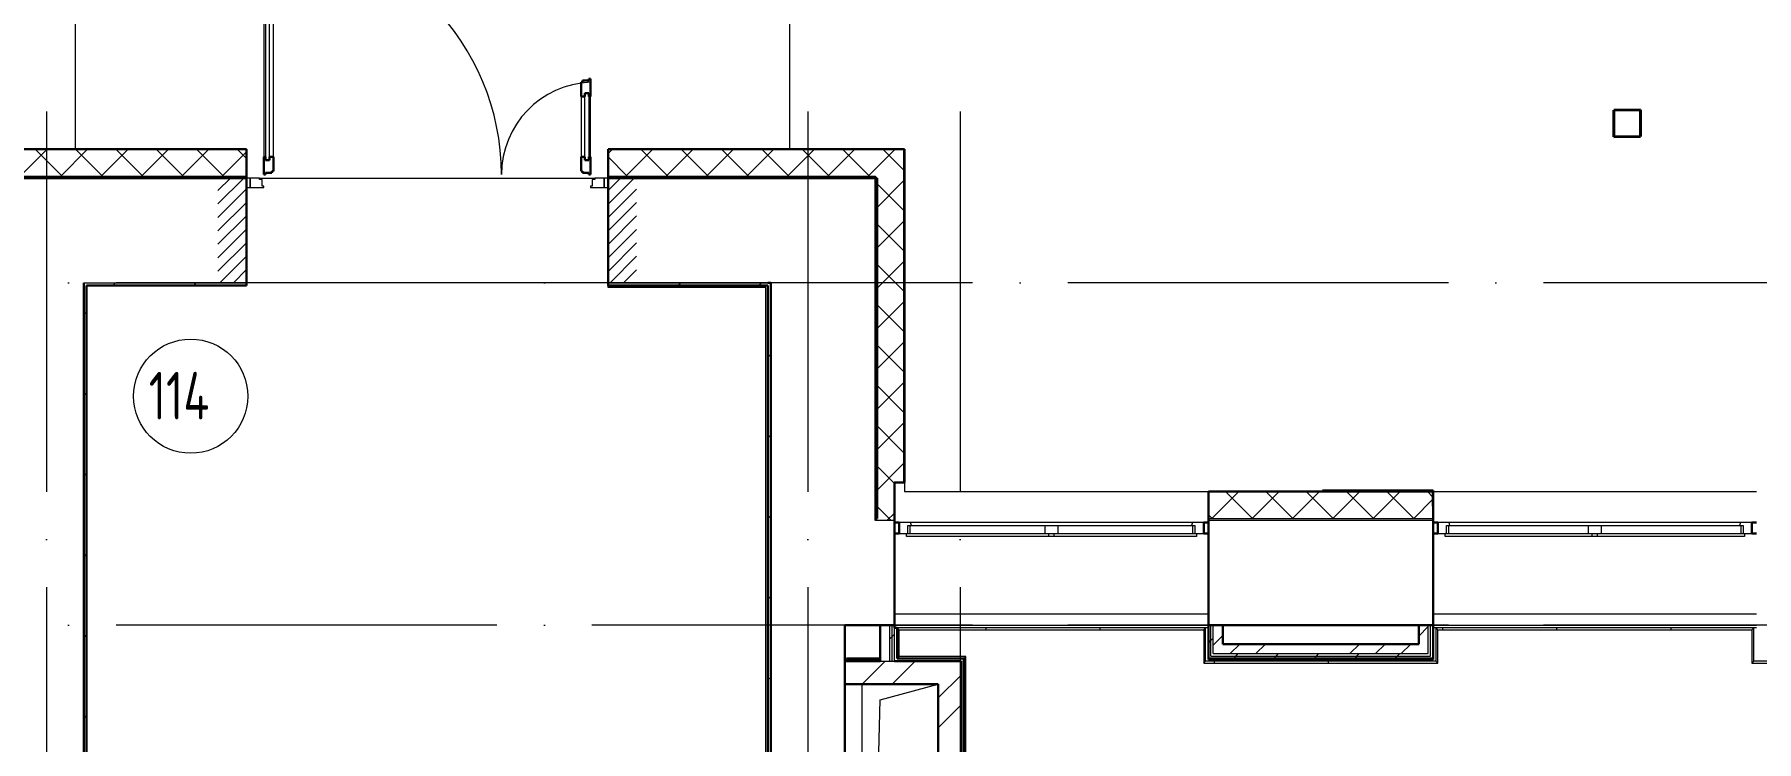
# Model space of a CAD drawing. Header units: millimetres. Extents: x -259809 to 472825, y -397243 to 31861.
# Drawn here: x -45520 to -36471, y -358644 to -354927 of the extents above; entities that cross this region are included whole.
import ezdxf

# ---------------------------------------------------------------- set-up
doc = ezdxf.new("R2010")
doc.units = ezdxf.units.MM
doc.linetypes.add('ADSK_Линия сетки', pattern=[25, 20, -2.5, 0, -2.5])
doc.linetypes.add('ADSK_Штриховая_ш2 п1_5', pattern=[4.5, 3, -1.5])
for name, color, linetype, lineweight in [('_ Окна', 252, 'Continuous', 30), ('Двери', 252, 'Continuous', 9), ('лс', 5, 'Continuous', 30), ('Марки помещений', 252, 'Continuous', 20), ('Несущие колонны', 252, 'Continuous', 18), ('Ограждение', 252, 'Continuous', 9), ('Окна', 252, 'Continuous', 9), ('Оси', 252, 'Continuous', 9), ('Перекрытие', 252, 'Continuous', 18), ('Стены внутренние', 252, 'Continuous', 18), ('Стены наружные', 252, 'Continuous', 18), ('Стены штриховка', 7, 'Continuous', 9)]:
    doc.layers.add(name, color=color, linetype=linetype, lineweight=lineweight)
doc.layers.add('Двери открывание', color=7, linetype='Continuous', lineweight=9, true_color=0xc0c0c0)
doc.styles.add('GOST Common_3', font='', dxfattribs={"height": 3.5})
doc.styles.get('GOST Common_3').set_extended_font_data('GOST 2.304 type A')
pattern_1 = [(0, (-32119.8, 94.4), (0, 600), []), (90, (-32119.8, 94.4), (-600, 4e-14), [])]
pattern_2 = [(45, (7e-12, 55557.13), (-224.5064, 224.5064), [])]

# ---------------------------------------------------------------- blocks, each defined once
blk = doc.blocks.new('1 этаж')
at = {"layer": 'Двери', "lineweight": 18, "true_color": 0x636466}
h = blk.add_hatch(dxfattribs=at)
h.set_pattern_fill('FP_2', color=251, style=0, pattern_type=2)
h.set_pattern_definition([(45, (-43580.8, -3270.313), (-35.3553, 35.3553), [])])
h.paths.add_polyline_path([(-44405.8, -3545.3), (-44405.8, -2995.3), (-44555.8, -2995.3), (-44555.8, -3545.3)])
h.paths.add_polyline_path([(-42355.8, -3545.3), (-42355.8, -2995.3), (-42505.8, -2995.3), (-42505.8, -3545.3), (-42370.6, -3545.3)])
at = {"layer": 'Ограждение', "true_color": 0x636466}
h = blk.add_hatch(dxfattribs=at)
h.set_pattern_fill('FP_25', color=251, style=0, pattern_type=2)
h.set_pattern_definition(pattern_1)
h.paths.add_polyline_path([(-40935.5, -5370.3), (-39375.8, -5370.3), (-39365.8, -5360.3), (-40985.8, -5360.3), (-40975.8, -5370.3)])
h = blk.add_hatch(dxfattribs=at)
h.set_pattern_fill('FP_25', color=251, style=0, pattern_type=2)
h.set_pattern_definition(pattern_1)
h.paths.add_polyline_path([(-38145.8, -5370.3), (-36495.8, -5370.3), (-36485.8, -5360.3), (-38155.8, -5360.3)])
h = blk.add_hatch(dxfattribs=at)
h.set_pattern_fill('FP_25', color=251, style=0, pattern_type=2)
h.set_pattern_definition(pattern_1)
h.paths.add_polyline_path([(-40635.8, -11335.3), (-40625.8, -11325.3), (-40625.8, -5510.3), (-40635.8, -5520.3), (-40635.8, -11118.6)])
h = blk.add_hatch(dxfattribs=at)
h.set_pattern_fill('FP_25', color=251, style=0, pattern_type=2)
h.set_pattern_definition(pattern_1)
h.paths.add_polyline_path([(-39375.8, -5545.3), (-38145.8, -5545.3), (-38155.8, -5535.3), (-39365.8, -5535.3)])
h = blk.add_hatch(dxfattribs=at)
h.set_pattern_fill('FP_25', color=251, style=0, pattern_type=2)
h.set_pattern_definition(pattern_1)
h.paths.add_polyline_path([(-35395.8, -5545.3), (-35405.8, -5535.3), (-36485.8, -5535.3), (-36495.8, -5545.3), (-35912.7, -5545.3)])
at = {"color": 251, "lineweight": 18, "true_color": 0x636466}
for p, q in [((-41170.8, -9595.3), (-41170.8, -5655.3)), ((-41075.8, -5738.4), (-40770.8, -5655.3)), ((-41170.8, -9595.3), (-41075.8, -5738.4))]:
    blk.add_line(p, q, dxfattribs=at)
at = {"layer": '_ Окна', "color": 251, "true_color": 0x636466}
for p, q in [((-40975.8, -4805.3), (-41000.8, -4805.3)), ((-41000.8, -4863.3), (-40975.8, -4863.3)), ((-40975.8, -4863.3), (-40975.8, -4805.3)), ((-39350.8, -4805.3), (-39375.8, -4805.3)), ((-39375.8, -4805.3), (-39375.8, -4863.3)), ((-39375.8, -4863.3), (-39350.8, -4863.3)), ((-38145.8, -4805.3), (-38170.8, -4805.3)), ((-38170.8, -4863.3), (-38145.8, -4863.3)), ((-38145.8, -4863.3), (-38145.8, -4805.3)), ((-36470.8, -4805.3), (-36495.8, -4805.3)), ((-36495.8, -4805.3), (-36495.8, -4863.3)), ((-36495.8, -4863.3), (-36470.8, -4863.3))]:
    blk.add_line(p, q, dxfattribs=at)
at = {"layer": '_ Окна', "color": 251, "lineweight": 18, "true_color": 0x636466}
for p, q in [((-40916.4, -4805.3), (-40975.8, -4805.3)), ((-40975.8, -4805.3), (-40975.8, -4863.3)), ((-40975.8, -4863.3), (-40937.8, -4863.3)), ((-40929.8, -4863.3), (-40929.8, -4822.3)), ((-40929.8, -4822.3), (-40917.8, -4822.3)), ((-40911.8, -4822.3), (-40916.4, -4805.3)), ((-39435.2, -4805.3), (-39439.8, -4822.3)), ((-39375.8, -4805.3), (-39435.2, -4805.3)), ((-39433.8, -4822.3), (-39421.8, -4822.3)), ((-39421.8, -4822.3), (-39421.8, -4863.3)), ((-39413.8, -4863.3), (-39375.8, -4863.3)), ((-39375.8, -4863.3), (-39375.8, -4805.3)), ((-38086.4, -4805.3), (-38145.8, -4805.3)), ((-38145.8, -4805.3), (-38145.8, -4863.3)), ((-38145.8, -4863.3), (-38107.8, -4863.3)), ((-38099.8, -4863.3), (-38099.8, -4822.3)), ((-38099.8, -4822.3), (-38087.8, -4822.3)), ((-38081.8, -4822.3), (-38086.4, -4805.3)), ((-36555.2, -4805.3), (-36559.8, -4822.3)), ((-36495.8, -4805.3), (-36555.2, -4805.3)), ((-36553.8, -4822.3), (-36541.8, -4822.3)), ((-36541.8, -4822.3), (-36541.8, -4863.3)), ((-36533.8, -4863.3), (-36495.8, -4863.3)), ((-36495.8, -4863.3), (-36495.8, -4805.3))]:
    blk.add_line(p, q, dxfattribs=at)
at = {"layer": 'Двери', "color": 251, "true_color": 0x636466}
for p, q in [((-44313.8, -1787.3), (-44313.8, -2883.3)), ((-44304.8, -1769.3), (-44304.8, -2901.3)), ((-44283.8, -2901.3), (-44283.8, -1769.3)), ((-44263.8, -2883.3), (-44263.8, -1787.3)), ((-42647.8, -2567.3), (-42647.8, -2883.3)), ((-42627.8, -2901.3), (-42627.8, -2549.3)), ((-42627.8, -2549.3), (-42606.8, -2549.3)), ((-42606.8, -2549.3), (-42606.8, -2901.3)), ((-42597.8, -2883.3), (-42597.8, -2567.3)), ((-44304.8, -2901.3), (-44283.8, -2901.3)), ((-42606.8, -2901.3), (-42627.8, -2901.3)), ((-44405.8, -2995.3), (-44405.8, -3045.3)), ((-44385.8, -2995.3), (-44405.8, -2995.3)), ((-44405.8, -3045.3), (-44385.8, -3045.3)), ((-44385.8, -3045.3), (-44385.8, -2995.3)), ((-44336.8, -2995.3), (-44385.8, -2995.3)), ((-44385.8, -2995.3), (-44385.8, -3045.3)), ((-44385.8, -3045.3), (-44313.8, -3045.3)), ((-44336.8, -3003.3), (-44336.8, -2995.3)), ((-44322.8, -3003.3), (-44336.8, -3003.3)), ((-44322.8, -3037.3), (-44322.8, -3003.3)), ((-44313.8, -3037.3), (-44322.8, -3037.3)), ((-44313.8, -3045.3), (-44313.8, -3037.3)), ((-42588.8, -3037.3), (-42597.8, -3037.3)), ((-42597.8, -3037.3), (-42597.8, -3045.3)), ((-42597.8, -3045.3), (-42525.8, -3045.3)), ((-42574.8, -3003.3), (-42588.8, -3003.3)), ((-42588.8, -3003.3), (-42588.8, -3037.3)), ((-42574.8, -2995.3), (-42574.8, -3003.3)), ((-42525.8, -2995.3), (-42574.8, -2995.3)), ((-42505.8, -2995.3), (-42525.8, -2995.3)), ((-42525.8, -2995.3), (-42525.8, -3045.3)), ((-42525.8, -3045.3), (-42525.8, -2995.3)), ((-42525.8, -3045.3), (-42505.8, -3045.3)), ((-42505.8, -3045.3), (-42505.8, -2995.3))]:
    blk.add_line(p, q, dxfattribs=at)
at = {"layer": 'Двери', "color": 251, "lineweight": 30, "true_color": 0x636466}
for p, q in [((-42639.8, -2491.3), (-42647.8, -2491.3)), ((-42647.8, -2491.3), (-42647.8, -2567.3)), ((-42605.8, -2482.3), (-42639.8, -2482.3)), ((-42639.8, -2482.3), (-42639.8, -2491.3)), ((-42597.8, -2473.3), (-42605.8, -2473.3)), ((-42605.8, -2473.3), (-42605.8, -2482.3)), ((-42597.8, -2567.3), (-42597.8, -2473.3)), ((-42647.8, -2567.3), (-42627.8, -2567.3)), ((-42627.8, -2567.3), (-42627.8, -2549.3)), ((-42627.8, -2549.3), (-42606.8, -2549.3)), ((-42606.8, -2549.3), (-42606.8, -2567.3)), ((-42606.8, -2567.3), (-42597.8, -2567.3)), ((-44313.8, -2883.3), (-44313.8, -2977.3)), ((-44304.8, -2883.3), (-44313.8, -2883.3)), ((-44304.8, -2901.3), (-44304.8, -2883.3)), ((-44283.8, -2883.3), (-44283.8, -2901.3)), ((-44263.8, -2883.3), (-44283.8, -2883.3)), ((-44263.8, -2959.3), (-44263.8, -2883.3)), ((-42647.8, -2883.3), (-42647.8, -2959.3)), ((-42647.8, -2883.3), (-42627.8, -2883.3)), ((-42627.8, -2883.3), (-42627.8, -2901.3)), ((-42606.8, -2883.3), (-42597.8, -2883.3)), ((-42606.8, -2901.3), (-42606.8, -2883.3)), ((-42597.8, -2977.3), (-42597.8, -2883.3)), ((-44313.8, -2977.3), (-44305.8, -2977.3)), ((-44305.8, -2977.3), (-44305.8, -2968.3)), ((-44305.8, -2968.3), (-44271.8, -2968.3)), ((-44283.8, -2901.3), (-44304.8, -2901.3)), ((-44271.8, -2968.3), (-44271.8, -2959.3)), ((-44271.8, -2959.3), (-44263.8, -2959.3)), ((-42647.8, -2959.3), (-42639.8, -2959.3)), ((-42639.8, -2959.3), (-42639.8, -2968.3)), ((-42639.8, -2968.3), (-42605.8, -2968.3)), ((-42627.8, -2901.3), (-42606.8, -2901.3)), ((-42605.8, -2968.3), (-42605.8, -2977.3)), ((-42605.8, -2977.3), (-42597.8, -2977.3))]:
    blk.add_line(p, q, dxfattribs=at)
at = {"layer": 'Двери', "color": 251, "linetype": 'ADSK_Штриховая_ш2 п1_5', "true_color": 0x636466}
for p, q in [((-44405.8, -2995.3), (-44555.8, -2995.3)), ((-44405.8, -3545.3), (-44405.8, -2995.3)), ((-42355.8, -2995.3), (-42505.8, -2995.3)), ((-42505.8, -2995.3), (-42505.8, -3545.3)), ((-44555.8, -3545.3), (-44405.8, -3545.3)), ((-42505.8, -3545.3), (-42355.8, -3545.3))]:
    blk.add_line(p, q, dxfattribs=at)
at = {"layer": 'Двери открывание', "color": 251, "true_color": 0x636466}
for centre, radius, start, end in [((-44331.8, -2977.3), 1266, 0, 89.18534), ((-42579.8, -2977.3), 486, 92.12255, 180)]:
    blk.add_arc(centre, radius, start, end, dxfattribs=at)
at = {"layer": 'Марки помещений', "color": 251, "true_color": 0x636466}
blk.add_circle((-44698.7, -4141.9), 300, dxfattribs=at)
at = {"layer": 'Несущие колонны', "color": 251, "lineweight": 40, "true_color": 0x636466}
for p, q in [((-37221, -2638.1), (-37081, -2637.5)), ((-37220.3, -2778.1), (-37221, -2638.1)), ((-37081, -2637.5), (-37080.3, -2777.5)), ((-37080.3, -2777.5), (-37220.3, -2778.1))]:
    blk.add_line(p, q, dxfattribs=at)
at = {"layer": 'Несущие колонны', "color": 251, "true_color": 0x636466}
for p, q in [((-37221, -2638.1), (-37081, -2637.5)), ((-37220.3, -2778.1), (-37221, -2638.1)), ((-37081, -2637.5), (-37080.3, -2777.5)), ((-37080.3, -2777.5), (-37220.3, -2778.1))]:
    blk.add_line(p, q, dxfattribs=at)
at = {"layer": 'Ограждение', "color": 251, "true_color": 0x636466}
for p, q in [((-42505.8, -3570.3), (-42505.8, -3560.3)), ((-41675.8, -3570.3), (-42505.8, -3570.3)), ((-41675.8, -7567), (-41675.8, -3570.3)), ((-40975.8, -5370.3), (-40985.8, -5360.3)), ((-40975.8, -5510.3), (-40975.8, -5370.3)), ((-40975.8, -5370.3), (-39375.8, -5370.3)), ((-39375.8, -5370.3), (-39365.8, -5360.3)), ((-39375.8, -5370.3), (-39375.8, -5545.3)), ((-39365.8, -5535.3), (-39365.8, -5360.3)), ((-38145.8, -5370.3), (-38155.8, -5360.3)), ((-38155.8, -5360.3), (-38155.8, -5535.3)), ((-38145.8, -5545.3), (-38145.8, -5370.3)), ((-38145.8, -5370.3), (-36495.8, -5370.3)), ((-36495.8, -5370.3), (-36485.8, -5360.3)), ((-36495.8, -5370.3), (-36495.8, -5545.3)), ((-36485.8, -5535.3), (-36485.8, -5360.3)), ((-40985.8, -5520.3), (-40975.8, -5510.3)), ((-40625.8, -5510.3), (-40975.8, -5510.3)), ((-40625.8, -5510.3), (-40635.8, -5520.3)), ((-40625.8, -11325.3), (-40625.8, -5510.3)), ((-39375.8, -5545.3), (-39365.8, -5535.3)), ((-39375.8, -5545.3), (-38145.8, -5545.3)), ((-38155.8, -5535.3), (-39365.8, -5535.3)), ((-38145.8, -5545.3), (-38155.8, -5535.3)), ((-36495.8, -5545.3), (-36485.8, -5535.3)), ((-36495.8, -5545.3), (-35395.8, -5545.3)), ((-35405.8, -5535.3), (-36485.8, -5535.3))]:
    blk.add_line(p, q, dxfattribs=at)
at = {"layer": 'Окна', "color": 251, "true_color": 0x636466}
for p, q in [((-40937.8, -4863.3), (-40190.8, -4863.3)), ((-40937.8, -4880.3), (-40937.8, -4863.3)), ((-40190.8, -4880.3), (-40937.8, -4880.3)), ((-40917.8, -4822.3), (-40210.8, -4822.3)), ((-40917.8, -4863.3), (-40917.8, -4822.3)), ((-39435.2, -4805.3), (-40916.4, -4805.3)), ((-40210.8, -4822.3), (-40140.8, -4822.3)), ((-40210.8, -4822.3), (-40210.8, -4863.3)), ((-40190.8, -4863.3), (-40160.8, -4863.3)), ((-40190.8, -4863.3), (-40190.8, -4880.3)), ((-40160.8, -4880.3), (-40190.8, -4880.3)), ((-40160.8, -4863.3), (-39413.8, -4863.3)), ((-40160.8, -4880.3), (-40160.8, -4863.3)), ((-39413.8, -4880.3), (-40160.8, -4880.3)), ((-40140.8, -4822.3), (-39433.8, -4822.3)), ((-40140.8, -4863.3), (-40140.8, -4822.3)), ((-39433.8, -4822.3), (-39433.8, -4863.3)), ((-39413.8, -4863.3), (-39413.8, -4880.3)), ((-38107.8, -4863.3), (-37335.8, -4863.3)), ((-38107.8, -4880.3), (-38107.8, -4863.3)), ((-37335.8, -4880.3), (-38107.8, -4880.3)), ((-38087.8, -4822.3), (-37355.8, -4822.3)), ((-38087.8, -4863.3), (-38087.8, -4822.3)), ((-36555.2, -4805.3), (-38086.4, -4805.3)), ((-37355.8, -4822.3), (-37285.8, -4822.3)), ((-37355.8, -4822.3), (-37355.8, -4863.3)), ((-37335.8, -4863.3), (-37305.8, -4863.3)), ((-37335.8, -4863.3), (-37335.8, -4880.3)), ((-37305.8, -4880.3), (-37335.8, -4880.3)), ((-37305.8, -4863.3), (-36533.8, -4863.3)), ((-37305.8, -4880.3), (-37305.8, -4863.3)), ((-36533.8, -4880.3), (-37305.8, -4880.3)), ((-37285.8, -4822.3), (-36553.8, -4822.3)), ((-37285.8, -4863.3), (-37285.8, -4822.3)), ((-36553.8, -4822.3), (-36553.8, -4863.3)), ((-36533.8, -4863.3), (-36533.8, -4880.3))]:
    blk.add_line(p, q, dxfattribs=at)
at = {"layer": 'Оси', "color": 251, "linetype": 'ADSK_Линия сетки', "ltscale": 100, "true_color": 0x636466}
for p, q in [((-45455.8, -2645.3), (-45455.8, -33771.4)), ((-41455.8, -2645.3), (-41455.8, -33771.4)), ((-40655.8, -2645.3), (-40655.8, -33771.4)), ((4411.5, -3545.3), (-72528.1, -3545.3)), ((4411.5, -5345.3), (-72528.1, -5345.3))]:
    blk.add_line(p, q, dxfattribs=at)
at = {"layer": 'Перекрытие', "color": 251, "ltscale": 100, "true_color": 0x636466}
for p, q in [((-45305.8, -893.3), (-45305.8, -2843.3)), ((-41550.8, -2843.3), (-41550.8, -893.3)), ((-44336.8, -2995.3), (-42574.8, -2995.3)), ((-42505.8, -3545.3), (-44405.8, -3545.3))]:
    blk.add_line(p, q, dxfattribs=at)
at = {"layer": 'Стены внутренние', "color": 251, "lineweight": 30, "true_color": 0x636466}
for p, q in [((-44405.8, -2843.3), (-45962.8, -2843.3)), ((-44405.8, -2985.3), (-44405.8, -2843.3)), ((-40948.8, -2843.3), (-42505.8, -2843.3)), ((-42505.8, -2843.3), (-42505.8, -2985.3)), ((-40948.8, -4595.3), (-40948.8, -2843.3)), ((-44405.8, -2995.3), (-45810.8, -2995.3)), ((-44405.8, -3545.3), (-44405.8, -2995.3)), ((-42505.8, -2995.3), (-42505.8, -3545.3)), ((-41665.8, -3545.3), (-41650.8, -3545.3)), ((-41000.8, -5345.3), (-41000.8, -4595.3)), ((-41000.8, -4595.3), (-40948.8, -4595.3)), ((-38750.8, -4643.3), (-39350.8, -4643.3)), ((-39350.8, -4643.3), (-39350.8, -4785.3)), ((-38170.8, -4785.3), (-38170.8, -4643.3)), ((-41100.8, -4785.3), (-41100.8, -4795.3)), ((-39350.8, -4795.3), (-39350.8, -5345.3)), ((-38170.8, -5345.3), (-38170.8, -4795.3)), ((-41260.8, -5535.3), (-41260.8, -5345.3)), ((-41260.8, -5345.3), (-41075.8, -5345.3)), ((-39275.8, -5345.3), (-38245.8, -5345.3)), ((-41260.8, -9595.3), (-41260.8, -5655.3))]:
    blk.add_line(p, q, dxfattribs=at)
at = {"layer": 'Стены внутренние', "color": 251, "linetype": 'Continuous', "lineweight": 9, "true_color": 0x636466}
for p, q in [((-45594, -2985.3), (-45454, -2845.3)), ((-45374.3, -2985.3), (-45514.3, -2845.3)), ((-45381.9, -2985.3), (-45241.9, -2845.3)), ((-45162.1, -2985.3), (-45302.1, -2845.3)), ((-45169.8, -2985.3), (-45029.8, -2845.3)), ((-44950, -2985.3), (-45090, -2845.3)), ((-44957.6, -2985.3), (-44817.6, -2845.3)), ((-44905.5, -2845.3), (-44906.7, -2843.3)), ((-44737.9, -2985.3), (-44877.9, -2845.3)), ((-44745.5, -2985.3), (-44605.5, -2845.3)), ((-44525.7, -2985.3), (-44665.7, -2845.3)), ((-44533.4, -2985.3), (-44407.8, -2859.7)), ((-44407.8, -2891.1), (-44453.6, -2845.3)), ((-44407.8, -2852), (-44405.8, -2852)), ((-42503.8, -2864.9), (-42484.2, -2845.3)), ((-42404.4, -2985.3), (-42503.8, -2885.9)), ((-42441.9, -2845.3), (-42443, -2843.3)), ((-42412, -2985.3), (-42272, -2845.3)), ((-42192.3, -2985.3), (-42332.3, -2845.3)), ((-42199.9, -2985.3), (-42059.9, -2845.3)), ((-41980.1, -2985.3), (-42120.1, -2845.3)), ((-41987.8, -2985.3), (-41847.8, -2845.3)), ((-41768, -2985.3), (-41908, -2845.3)), ((-41854.3, -2843.3), (-41855.4, -2845.3)), ((-41775.6, -2985.3), (-41635.6, -2845.3)), ((-41555.9, -2985.3), (-41695.9, -2845.3)), ((-41563.5, -2985.3), (-41423.5, -2845.3)), ((-41343.8, -2985.3), (-41483.8, -2845.3)), ((-41351.4, -2985.3), (-41211.4, -2845.3)), ((-41131.6, -2985.3), (-41271.6, -2845.3)), ((-41100.8, -2946.9), (-40999.3, -2845.3)), ((-40950.8, -2954), (-41059.5, -2845.3)), ((-41034.1, -2845.3), (-41035.2, -2843.3)), ((-41033.1, -2843.3), (-41034.2, -2845.3)), ((-41139.3, -2985.3), (-41100.8, -2946.9)), ((-41100.8, -3159), (-40950.8, -3009)), ((-40950.8, -3166.1), (-41100.8, -3016.1)), ((-40950.8, -3055.2), (-40948.8, -3055.2)), ((-41100.8, -3371.1), (-40950.8, -3221.1)), ((-40950.8, -3378.3), (-41100.8, -3228.3)), ((-41100.8, -3583.3), (-40950.8, -3433.3)), ((-40949.5, -3398.1), (-40950.8, -3395.9)), ((-40950.8, -3590.4), (-41100.8, -3440.4)), ((-40948.8, -3602.6), (-40950.8, -3599.1)), ((-41100.8, -3795.4), (-40950.8, -3645.4)), ((-40950.8, -3802.5), (-41100.8, -3652.5)), ((-40950.8, -3664.8), (-40948.8, -3664.8)), ((-41100.8, -4007.5), (-40950.8, -3857.5)), ((-40950.8, -4014.7), (-41100.8, -3864.7)), ((-40950.8, -3868), (-40948.8, -3868)), ((-41100.8, -4219.7), (-40950.8, -4069.7)), ((-40950.8, -4226.8), (-41100.8, -4076.8)), ((-40950.8, -4172.8), (-40948.8, -4172.8)), ((-41100.8, -4431.8), (-40950.8, -4281.8)), ((-40950.8, -4438.9), (-41100.8, -4288.9)), ((-41100.8, -4643.9), (-40950.8, -4493.9)), ((-41002.8, -4599.1), (-41100.8, -4501.1)), ((-40948.8, -4526.2), (-40950.8, -4529.6)), ((-39333, -4785.3), (-39193, -4645.3)), ((-39290.9, -4645.3), (-39292.1, -4643.3)), ((-39119.5, -4785.3), (-39259.5, -4645.3)), ((-39139.4, -4643.3), (-39140.5, -4645.3)), ((-39120.9, -4785.3), (-38980.9, -4645.3)), ((-38907.4, -4785.3), (-39047.4, -4645.3)), ((-38908.7, -4785.3), (-38768.7, -4645.3)), ((-38695.2, -4785.3), (-38835.2, -4645.3)), ((-38696.6, -4785.3), (-38556.6, -4645.3)), ((-38483.1, -4785.3), (-38623.1, -4645.3)), ((-38484.5, -4785.3), (-38344.5, -4645.3)), ((-38271, -4785.3), (-38411, -4645.3)), ((-38272.3, -4785.3), (-38172.8, -4685.8)), ((-38235.1, -4645.3), (-38236.2, -4643.3)), ((-38172.8, -4671.3), (-38198.8, -4645.3)), ((-41018.7, -4795.3), (-41100.8, -4713.2)), ((-41040.1, -4795.3), (-41000.8, -4756.1)), ((-39331.6, -4785.3), (-39350.8, -4766.1))]:
    blk.add_line(p, q, dxfattribs=at)
at = {"layer": 'Стены внутренние', "color": 251, "true_color": 0x636466}
for p, q in [((-45260.8, -3545.3), (-44405.8, -3545.3)), ((-42505.8, -3545.3), (-41665.8, -3545.3)), ((-40948.8, -4595.3), (-40948.8, -4643.3)), ((-41002.8, -4643.3), (-41000.8, -4643.3)), ((-41002.8, -4645.3), (-41000.8, -4645.3)), ((-40948.8, -4643.3), (-39350.8, -4643.3)), ((-38170.8, -4643.3), (-36470.8, -4643.3)), ((-41000.8, -4795.3), (-41100.8, -4795.3)), ((-38170.8, -4795.3), (-39350.8, -4795.3)), ((-41000.8, -5285.3), (-39350.8, -5285.3)), ((-38170.8, -5285.3), (-36470.8, -5285.3))]:
    blk.add_line(p, q, dxfattribs=at)
at = {"layer": 'Стены наружные', "color": 251, "lineweight": 30, "true_color": 0x636466}
for p, q in [((-44405.8, -2995.3), (-44405.8, -2985.3)), ((-42505.8, -2985.3), (-42505.8, -2995.3)), ((-42505.8, -2995.3), (-41090.8, -2995.3)), ((-41100.8, -2995.3), (-41100.8, -4785.3)), ((-41090.8, -4785.3), (-41090.8, -2995.3)), ((-45260.8, -3545.3), (-45260.8, -10860.3)), ((-45245.8, -3560.3), (-44405.8, -3560.3)), ((-45245.8, -10725.3), (-45245.8, -3560.3)), ((-44405.8, -3560.3), (-44405.8, -3545.3)), ((-42505.8, -3545.3), (-42505.8, -3560.3)), ((-42505.8, -3560.3), (-41665.8, -3560.3)), ((-41665.8, -3560.3), (-41665.8, -10725.3)), ((-41650.8, -10860.3), (-41650.8, -3545.3)), ((-38170.8, -4638.3), (-38750.8, -4638.3)), ((-38750.8, -4638.3), (-38750.8, -4643.3)), ((-38750.8, -4643.3), (-38170.8, -4643.3)), ((-38170.8, -4643.3), (-38170.8, -4638.3)), ((-41100.8, -4785.3), (-41090.8, -4785.3)), ((-39350.8, -4785.3), (-39350.8, -4795.3)), ((-38170.8, -4795.3), (-38170.8, -4785.3)), ((-41075.8, -5345.3), (-41075.8, -5535.3)), ((-41000.8, -5345.3), (-41075.8, -5345.3)), ((-41000.8, -5360.3), (-41000.8, -5345.3)), ((-40985.8, -5360.3), (-41000.8, -5360.3)), ((-40985.8, -5520.3), (-40985.8, -5360.3)), ((-39275.8, -5345.3), (-39350.8, -5345.3)), ((-39350.8, -5345.3), (-39350.8, -5525.3)), ((-39275.8, -5445.3), (-39275.8, -5345.3)), ((-38245.8, -5345.3), (-38245.8, -5445.3)), ((-38170.8, -5345.3), (-38245.8, -5345.3)), ((-38170.8, -5525.3), (-38170.8, -5345.3)), ((-38245.8, -5445.3), (-39275.8, -5445.3)), ((-41075.8, -5535.3), (-41260.8, -5535.3)), ((-41260.8, -5535.3), (-41260.8, -5655.3)), ((-41075.8, -5520.3), (-41253.3, -5520.3)), ((-41253.3, -5520.3), (-41253.3, -5525.3)), ((-41253.3, -5525.3), (-41075.8, -5525.3)), ((-40650.8, -5535.3), (-41000.8, -5535.3)), ((-40635.8, -5520.3), (-40985.8, -5520.3)), ((-40650.8, -5535.3), (-40650.8, -11154.3)), ((-40635.8, -11335.3), (-40635.8, -5520.3)), ((-39350.8, -5520.3), (-38170.8, -5520.3)), ((-38170.8, -5520.3), (-39350.8, -5520.3)), ((-39350.8, -5525.3), (-38170.8, -5525.3)), ((-41260.8, -5655.3), (-40770.8, -5655.3)), ((-40770.8, -5655.3), (-40770.8, -9595.3))]:
    blk.add_line(p, q, dxfattribs=at)
at = {"layer": 'Стены наружные', "color": 251, "linetype": 'Continuous', "lineweight": 9, "true_color": 0x636466}
for p, q in [((-41090.8, -3005.6), (-41100.8, -3005.6)), ((-41090.8, -3105.6), (-41100.8, -3105.6)), ((-41090.8, -3205.6), (-41100.8, -3205.6)), ((-41090.8, -3305.6), (-41100.8, -3305.6)), ((-41090.8, -3405.6), (-41100.8, -3405.6)), ((-41090.8, -3505.6), (-41100.8, -3505.6)), ((-45108.4, -3560.3), (-45093.4, -3545.3)), ((-44684.1, -3560.3), (-44669.1, -3545.3)), ((-42138.5, -3560.3), (-42123.5, -3545.3)), ((-41714.3, -3560.3), (-41699.3, -3545.3)), ((-41090.8, -3605.6), (-41100.8, -3605.6)), ((-45260.8, -3712.7), (-45245.8, -3697.7)), ((-41090.8, -3705.6), (-41100.8, -3705.6)), ((-41090.8, -3805.6), (-41100.8, -3805.6)), ((-41665.8, -3936.1), (-41650.8, -3921.1)), ((-41090.8, -3905.6), (-41100.8, -3905.6)), ((-41090.8, -4005.6), (-41100.8, -4005.6)), ((-45260.8, -4137), (-45245.8, -4122)), ((-41090.8, -4105.6), (-41100.8, -4105.6)), ((-41090.8, -4205.6), (-41100.8, -4205.6)), ((-41090.8, -4305.6), (-41100.8, -4305.6)), ((-41665.8, -4360.4), (-41650.8, -4345.4)), ((-41090.8, -4405.6), (-41100.8, -4405.6)), ((-41090.8, -4505.6), (-41100.8, -4505.6)), ((-45260.8, -4561.3), (-45245.8, -4546.3)), ((-41090.8, -4605.6), (-41100.8, -4605.6)), ((-38236.2, -4643.3), (-38239.1, -4638.3)), ((-41665.8, -4784.7), (-41650.8, -4769.7)), ((-41090.8, -4705.6), (-41100.8, -4705.6)), ((-45260.8, -4985.5), (-45245.8, -4970.5)), ((-41665.8, -5208.9), (-41650.8, -5193.9)), ((-45260.8, -5409.8), (-45245.8, -5394.8)), ((-41025.8, -5417.4), (-41013.3, -5404.9)), ((-41013.3, -5404.9), (-41000.8, -5392.4)), ((-39350.8, -5439.5), (-39338.3, -5427)), ((-39338.3, -5427), (-39325.8, -5414.5)), ((-39321.1, -5445.3), (-39275.8, -5400)), ((-38245.8, -5403.2), (-38195.8, -5353.2)), ((-39325.8, -5450), (-39321.1, -5445.3)), ((-39236.2, -5495.3), (-39186.2, -5445.3)), ((-39219.5, -5520.3), (-39207, -5507.8)), ((-39207, -5507.8), (-39194.5, -5495.3)), ((-39101.3, -5495.3), (-39051.3, -5445.3)), ((-39007.3, -5520.3), (-38994.8, -5507.8)), ((-38994.8, -5507.8), (-38982.3, -5495.3)), ((-38795.2, -5520.3), (-38782.7, -5507.8)), ((-38782.7, -5507.8), (-38770.2, -5495.3)), ((-38607.8, -5495.3), (-38557.8, -5445.3)), ((-38583.1, -5520.3), (-38570.6, -5507.8)), ((-38570.6, -5507.8), (-38558.1, -5495.3)), ((-38472.9, -5495.3), (-38422.9, -5445.3)), ((-38371, -5520.3), (-38358.5, -5507.8)), ((-38358.5, -5507.8), (-38346, -5495.3)), ((-38337.9, -5495.3), (-38287.9, -5445.3)), ((-41169.8, -5655.3), (-41049.8, -5535.3)), ((-41133.7, -5525.3), (-41128.7, -5520.3)), ((-41012.6, -5655.3), (-40892.6, -5535.3)), ((-40770.8, -5727.8), (-40650.8, -5607.8)), ((-39012.3, -5525.3), (-39007.3, -5520.3)), ((-38588.1, -5525.3), (-38583.1, -5520.3)), ((-41665.8, -5633.2), (-41650.8, -5618.2)), ((-40770.8, -5884.9), (-40650.8, -5764.9)), ((-45260.8, -5834.1), (-45245.8, -5819.1))]:
    blk.add_line(p, q, dxfattribs=at)
at = {"layer": 'Стены наружные', "color": 251, "true_color": 0x636466}
for p, q in [((-41000.8, -5345.3), (-39350.8, -5345.3)), ((-39350.8, -5360.3), (-40985.8, -5360.3)), ((-38170.8, -5345.3), (-36470.8, -5345.3)), ((-36470.8, -5360.3), (-38170.8, -5360.3))]:
    blk.add_line(p, q, dxfattribs=at)
at = {"layer": 'Стены штриховка', "color": 251, "true_color": 0x636466}
for p, q in [((-44407.8, -2845.3), (-45962.8, -2845.3)), ((-44407.8, -2985.3), (-44407.8, -2845.3)), ((-40948.8, -2845.3), (-42503.8, -2845.3)), ((-42503.8, -2845.3), (-42503.8, -2985.3)), ((-40950.8, -4593.3), (-40950.8, -2843.3)), ((-45810.8, -2985.3), (-44405.8, -2985.3)), ((-42505.8, -2985.3), (-41100.8, -2985.3)), ((-41100.8, -2985.3), (-41100.8, -2995.3)), ((-41002.8, -4643.3), (-41002.8, -4593.3)), ((-41002.8, -4593.3), (-40950.8, -4593.3)), ((-41002.8, -4719.3), (-41002.8, -4645.3)), ((-38172.8, -4645.3), (-39348.8, -4645.3)), ((-39348.8, -4645.3), (-39348.8, -4719.3)), ((-38172.8, -4719.3), (-38172.8, -4645.3)), ((-41000.8, -4719.3), (-41002.8, -4719.3)), ((-39350.8, -4719.3), (-39348.8, -4719.3)), ((-39350.8, -4785.3), (-38170.8, -4785.3)), ((-38172.8, -4719.3), (-38170.8, -4719.3)), ((-41025.8, -5535.3), (-41025.8, -5345.3)), ((-41013.3, -5535.3), (-41013.3, -5345.3)), ((-41000.8, -5535.3), (-41000.8, -5360.3)), ((-39338.3, -5507.8), (-39338.3, -5345.3)), ((-39325.8, -5495.3), (-39325.8, -5345.3)), ((-38195.8, -5495.3), (-38195.8, -5345.3)), ((-38183.3, -5507.8), (-38183.3, -5345.3)), ((-39338.3, -5507.8), (-38183.3, -5507.8)), ((-39325.8, -5495.3), (-38195.8, -5495.3)), ((-41075.8, -5535.3), (-41000.8, -5535.3))]:
    blk.add_line(p, q, dxfattribs=at)
at = {"layer": 'Марки помещений', "color": 251, "true_color": 0x636466, "style": 'GOST Common_3', "width": 0.9}
blk.add_text('114', height=250, dxfattribs=at).set_placement((-44918.7, -4264.2))

msp = doc.modelspace()

# ---------------------------------------------------------------- hatches: boundary and pattern name
at = {"layer": 'лс', "lineweight": 5}
h = msp.add_hatch(dxfattribs=at)
h.set_pattern_fill('ANSI31', color=6, scale=100)
h.set_pattern_definition(pattern_2)
h.paths.add_polyline_path([(-51574.6, -358204), (-59024.2, -358204), (-59024.2, -366382.8), (-40856.4, -366382.8), (-40856.4, -364571.2), (-51574.6, -364571.2)])
edge = h.paths.add_edge_path(flags=16)
edge.add_ellipse((-57731.6, -358888.8), major_axis=(911.9, 0), ratio=0.29514, start_angle=0, end_angle=360)
h.paths.add_polyline_path([(-58219.1, -359161), (-57272.7, -359161), (-57272.7, -358652.5), (-58219.1, -358652.5)], flags=24)
h = msp.add_hatch(dxfattribs=at)
h.set_pattern_fill('ANSI31', color=4, scale=100)
h.set_pattern_definition(pattern_2)
h.paths.add_polyline_path([(-29281.7, -366334.3), (-4405.2, -366334.3), (-4405.2, -364593), (-5981.9, -364593), (-5981.9, -364588.7), (-8829.6, -364588.7), (-8829.6, -364591.6), (-30595.5, -364591.6), (-30595.5, -358232.4), (-32731.9, -358232.4), (-32731.9, -364572.7), (-40514.3, -364572.7), (-40514.3, -366445.8), (-39730, -366445.8), (-39730, -369715.4), (-34251.2, -369715.4), (-34251.2, -372621.1), (-29281.7, -372621.1)])
edge = h.paths.add_edge_path(flags=16)
edge.add_ellipse((-39267.7, -365126.6), major_axis=(911.9, 0), ratio=0.29514, start_angle=0, end_angle=360)
h.paths.add_polyline_path([(-39746.2, -365398.8), (-38817.6, -365398.8), (-38817.6, -364890.3), (-39746.2, -364890.3)], flags=16)

# ---------------------------------------------------------------- block references
msp.add_blockref('1 этаж', (0, -352686.9))

doc.saveas('drawing.dxf')
